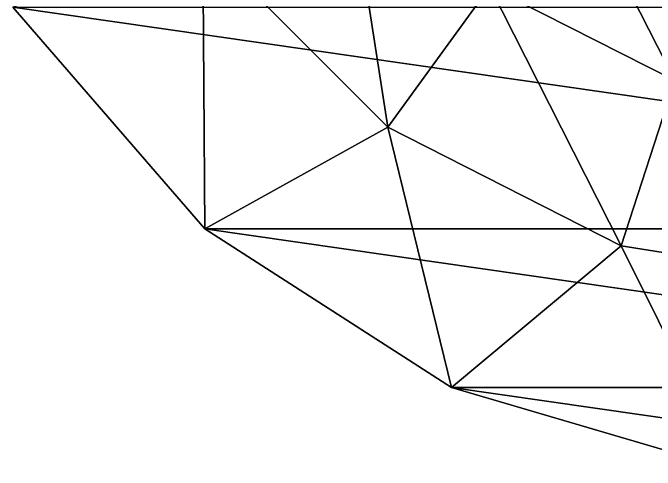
# Model space of a CAD drawing. Extents: x -5 to 5, y -5 to 5.
# Drawn here: x -4.248 to -1.1, y -4.998 to -2.758 of the extents above; entities that cross this region are included whole.
import ezdxf

# ---------------------------------------------------------------- set-up
doc = ezdxf.new("R2010")
doc.units = 0

msp = doc.modelspace()

# ---------------------------------------------------------------- linework, layer by layer
for points in [[(-3.317195, -2.410083, -3.000376), (-2.410083, -3.317195, -3.000376), (-2.628183, -1.909487, -2.53283)], [(-2.410083, -3.317195, -3.000376), (-1.909487, -2.628183, -2.53283), (-2.628183, -1.909487, -2.53283)], [(-1.909487, -2.628183, -2.53283), (-1.003877, -3.089614, -2.53283), (-1.514702, -2.084808, -1.830818)], [(-1.003877, -3.089614, -2.53283), (-0.796326, -2.450839, -1.830818), (-1.514702, -2.084808, -1.830818)], [(-3.317195, -2.410083, -3.000376), (-4.247595, -2.729923, -3.19), (-3.306615, -3.815884, -3.19)], [(-3.317195, -2.410083, -3.000376), (-3.306615, -3.815884, -3.19), (-2.410083, -3.317195, -3.000376)], [(-2.410083, -3.317195, -3.000376), (-1.267056, -3.899596, -3.000376), (-1.909487, -2.628183, -2.53283)], [(-1.267056, -3.899596, -3.000376), (-1.003877, -3.089614, -2.53283), (-1.909487, -2.628183, -2.53283)], [(3.306615, -3.815884, -3.19), (-3.306615, -3.815884, -3.19), (-4.247595, -2.729923, -3.19)], [(4.247595, -2.729923, -3.19), (3.306615, -3.815884, -3.19), (-4.247595, -2.729923, -3.19)], [(-1.267056, -3.899596, -3.000376), (0, -4.100278, -3.000376), (-1.003877, -3.089614, -2.53283)], [(-2.410083, -3.317195, -3.000376), (-3.306615, -3.815884, -3.19), (-2.097545, -4.592903, -3.19)], [(-2.410083, -3.317195, -3.000376), (-2.097545, -4.592903, -3.19), (-1.267056, -3.899596, -3.000376)], [(2.097545, -4.592903, -3.19), (-2.097545, -4.592903, -3.19), (-3.306615, -3.815884, -3.19)], [(3.306615, -3.815884, -3.19), (2.097545, -4.592903, -3.19), (-3.306615, -3.815884, -3.19)], [(-1.267056, -3.899596, -3.000376), (-2.097545, -4.592903, -3.19), (-0.71844, -4.997845, -3.19)], [(-1.267056, -3.899596, -3.000376), (-0.71844, -4.997845, -3.19), (0, -4.100278, -3.000376)], [(0.71844, -4.997845, -3.19), (-0.71844, -4.997845, -3.19), (-2.097545, -4.592903, -3.19)], [(2.097545, -4.592903, -3.19), (0.71844, -4.997845, -3.19), (-2.097545, -4.592903, -3.19)]]:
    msp.add_3dface(points)

doc.saveas('drawing.dxf')
